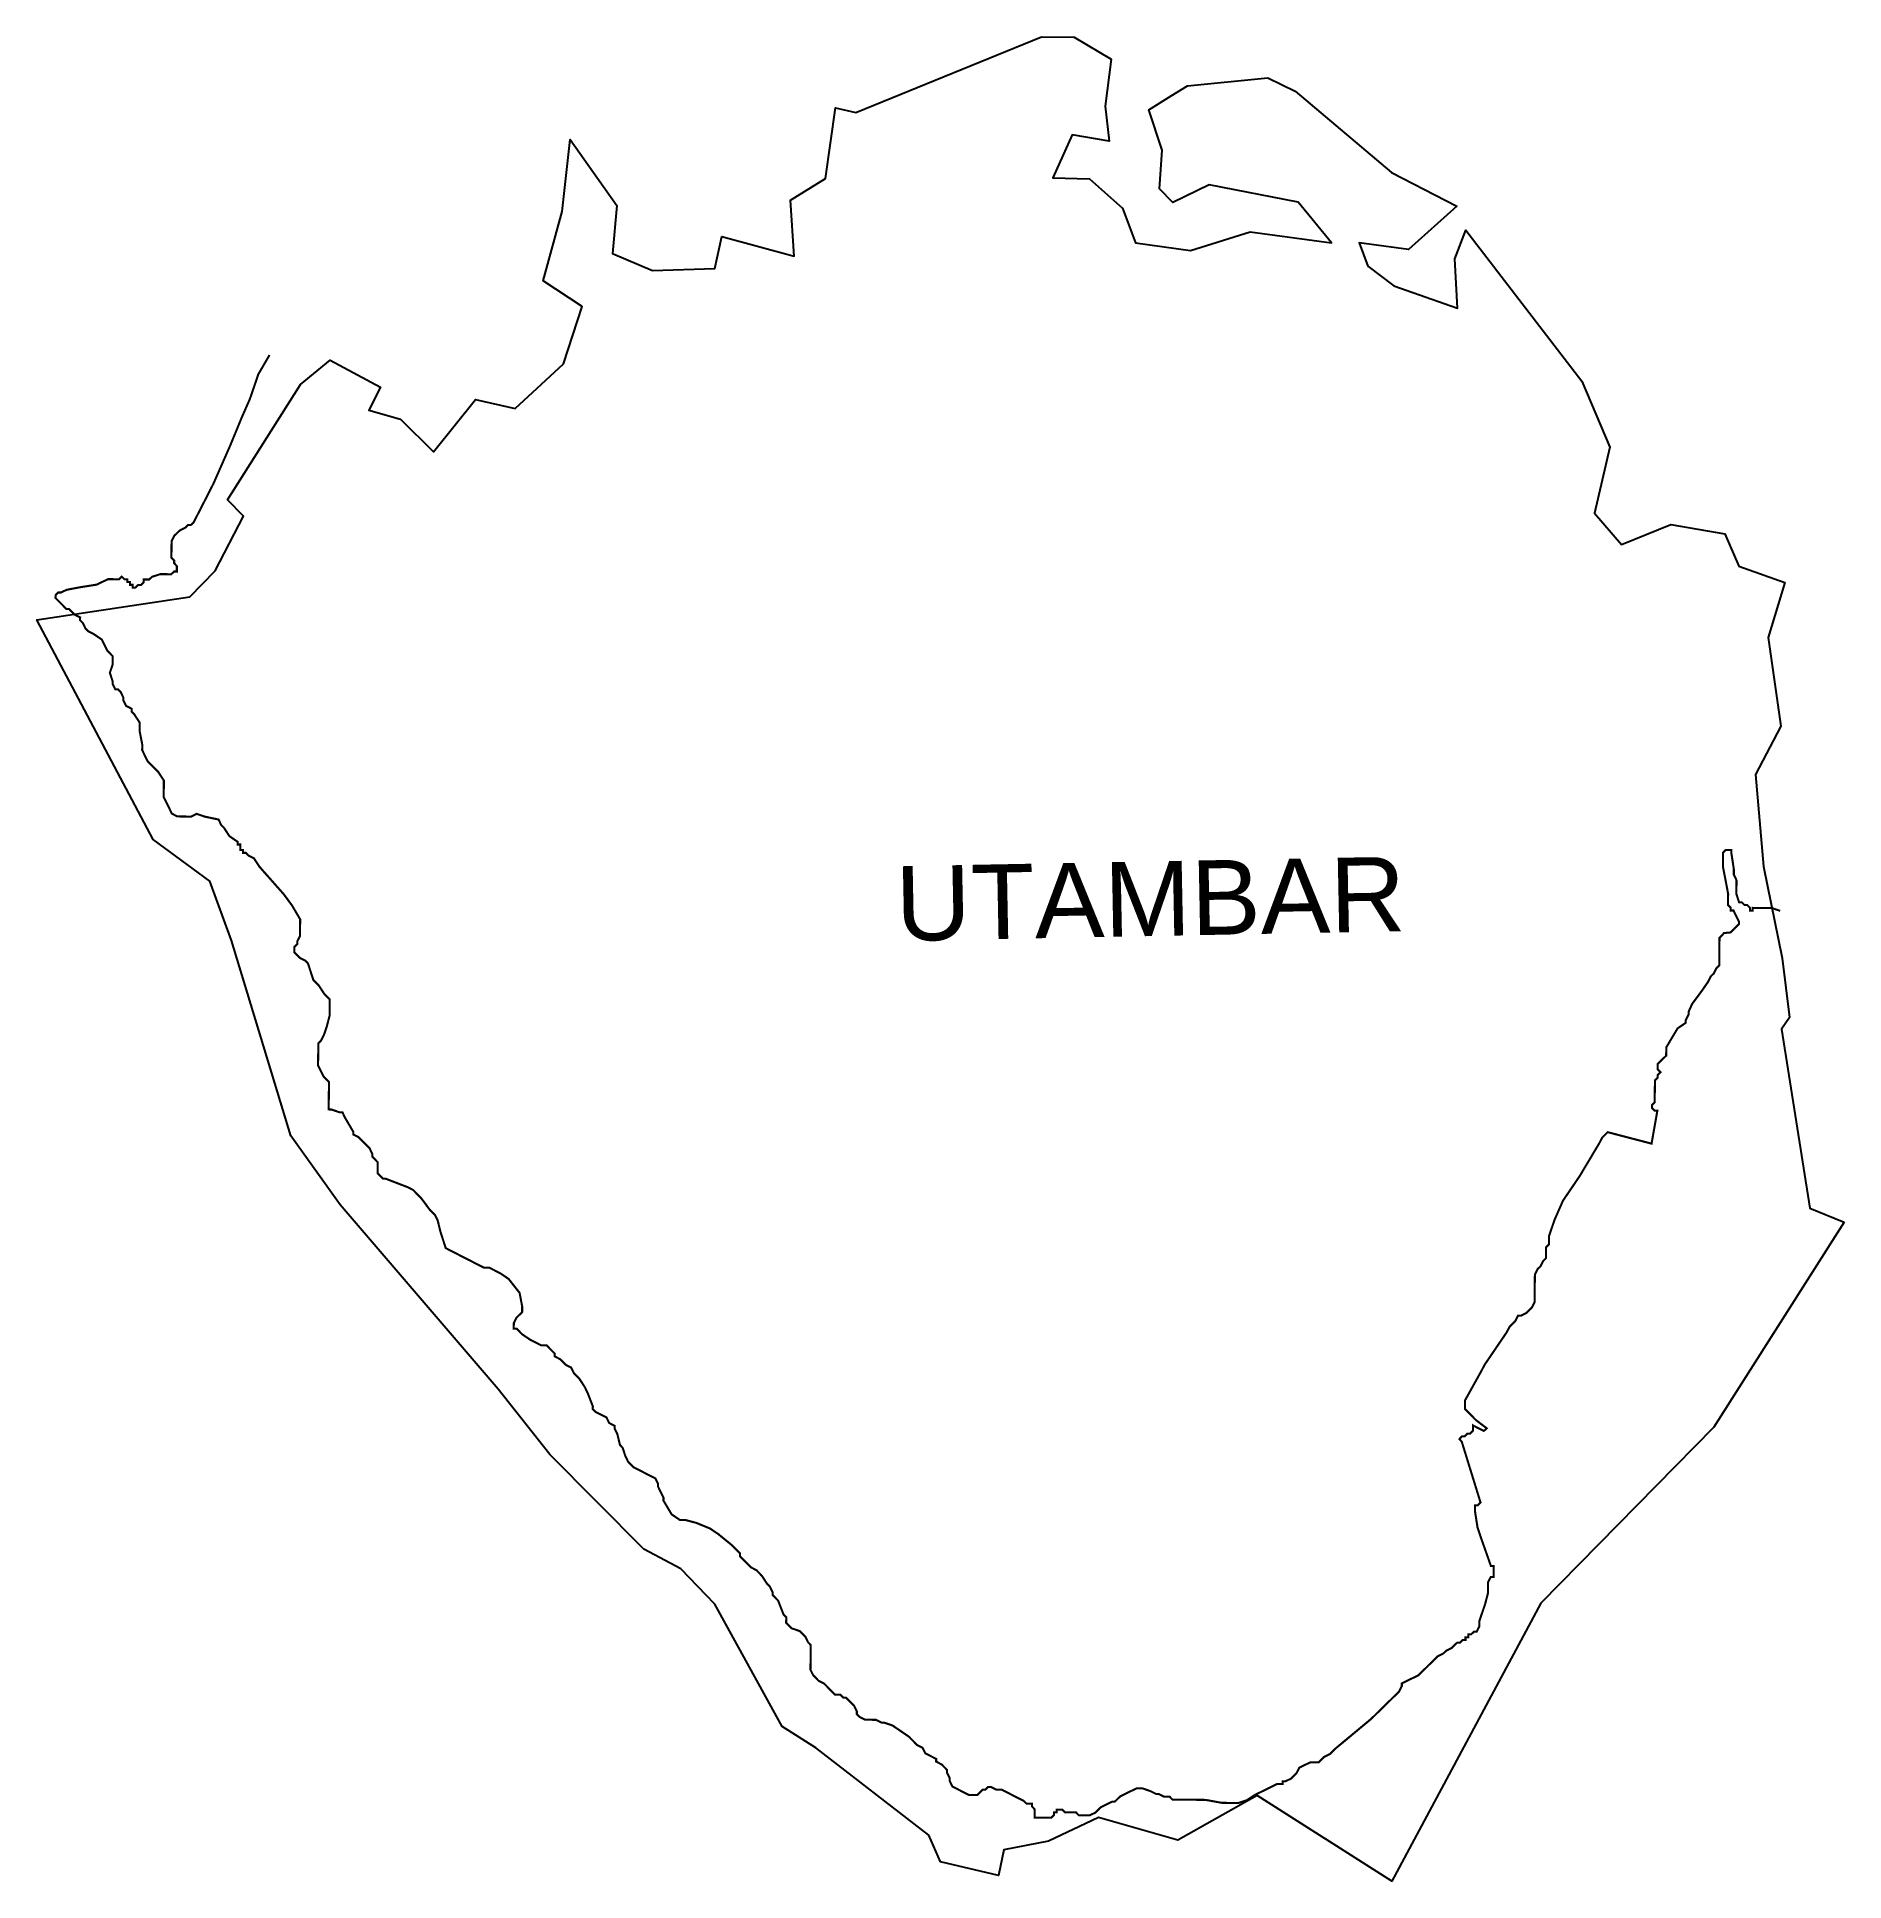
# Model space of a CAD drawing. Header units: metres. Extents: x 293549 to 296182, y 1979068 to 1981755.
import ezdxf

# ---------------------------------------------------------------- set-up
doc = ezdxf.new("R2010")
doc.units = ezdxf.units.M
for name, color, linetype in [('HIGH TIDE LINE', 6, 'Continuous'), ('village', 3, 'Continuous'), ('VILLAGE NAME', 250, 'Continuous')]:
    doc.layers.add(name, color=color, linetype=linetype)
doc.styles.get("Standard").update_dxf_attribs({"font": 'calibri.ttf'})

msp = doc.modelspace()

# ---------------------------------------------------------------- linework, layer by layer
at = {"layer": 'HIGH TIDE LINE', "lineweight": 0}
msp.add_lwpolyline([(293888, 1981291.4, 3.01, 3.01, 0), (293871.7, 1981263.5, 3.01, 3.01, 0), (293859.4, 1981227.5, 3.01, 3.01, 0), (293847.1, 1981199.5, 3.01, 3.01, 0), (293830.7, 1981159.6, 3.01, 3.01, 0), (293806.1, 1981103.7, 3.01, 3.01, 0), (293789.8, 1981071.8, 3.01, 3.01, 0), (293781.6, 1981055.8, 3.01, 3.01, 0), (293777.6, 1981047.8, 3.01, 3.01, 0), (293773.5, 1981043.9, 3.01, 3.01, 0), (293769.5, 1981043.9, 3.01, 3.01, 0), (293765.5, 1981039.9, 3.01, 3.01, 0), (293757.4, 1981036, 3.01, 3.01, 0), (293749.3, 1981028.1, 3.01, 3.01, 0), (293745.2, 1981020.1, 3.01, 3.01, 0), (293745, 1980996, 3.01, 3.01, 0), (293749, 1980992, 3.01, 3.01, 0), (293749, 1980988, 3.01, 3.01, 0), (293752.9, 1980983.9, 3.01, 3.01, 0), (293752.9, 1980975.9, 3.01, 3.01, 0), (293748.9, 1980976, 3.01, 3.01, 0), (293744.8, 1980972, 3.01, 3.01, 0), (293728.8, 1980972.1, 3.01, 3.01, 0), (293716.7, 1980968.2, 3.01, 3.01, 0), (293712.7, 1980964.3, 3.01, 3.01, 0), (293704.7, 1980964.3, 3.01, 3.01, 0), (293704.6, 1980960.3, 3.01, 3.01, 0), (293700.6, 1980956.3, 3.01, 3.01, 0), (293696.6, 1980956.4, 3.01, 3.01, 0), (293692.5, 1980952.4, 3.01, 3.01, 0), (293688.5, 1980952.4, 3.01, 3.01, 0), (293688.5, 1980956.5, 3.01, 3.01, 0), (293684.5, 1980956.5, 3.01, 3.01, 0), (293684.6, 1980960.5, 3.01, 3.01, 0), (293680.6, 1980960.5, 3.01, 3.01, 0), (293680.6, 1980964.5, 3.01, 3.01, 0), (293676.6, 1980964.6, 3.01, 3.01, 0), (293672.6, 1980968.6, 3.01, 3.01, 0), (293668.6, 1980964.7, 3.01, 3.01, 0), (293652.6, 1980964.8, 3.01, 3.01, 0), (293644.5, 1980960.9, 3.01, 3.01, 0), (293636.4, 1980956.9, 3.01, 3.01, 0), (293612.4, 1980953.1, 3.01, 3.01, 0), (293592.3, 1980949.3, 3.01, 3.01, 0), (293584.2, 1980945.4, 3.01, 3.01, 0), (293580.2, 1980945.4, 3.01, 3.01, 0), (293576.2, 1980941.5, 3.01, 3.01, 0), (293576.1, 1980937.4, 3.01, 3.01, 0), (293580.1, 1980933.4, 3.01, 3.01, 0), (293588.1, 1980925.3, 3.01, 3.01, 0), (293592, 1980921.3, 3.01, 3.01, 0), (293596, 1980921.2, 3.01, 3.01, 0), (293604, 1980913.1, 3.01, 3.01, 0), (293612, 1980909.1, 3.01, 3.01, 0), (293611.9, 1980905, 3.01, 3.01, 0), (293615.9, 1980901, 3.01, 3.01, 0), (293619.8, 1980892.9, 3.01, 3.01, 0), (293623.8, 1980888.9, 3.01, 3.01, 0), (293631.8, 1980884.8, 3.01, 3.01, 0), (293643.7, 1980876.7, 3.01, 3.01, 0), (293651.6, 1980860.6, 3.01, 3.01, 0), (293659.5, 1980852.5, 3.01, 3.01, 0), (293659.4, 1980840.5, 3.01, 3.01, 0), (293655.3, 1980828.5, 3.01, 3.01, 0), (293659.2, 1980816.4, 3.01, 3.01, 0), (293659.2, 1980812.4, 3.01, 3.01, 0), (293663.1, 1980804.4, 3.01, 3.01, 0), (293667.1, 1980804.3, 3.01, 3.01, 0), (293671.1, 1980800.3, 3.01, 3.01, 0), (293675, 1980792.2, 3.01, 3.01, 0), (293675, 1980788.2, 3.01, 3.01, 0), (293678.9, 1980780.2, 3.01, 3.01, 0), (293686.9, 1980776.1, 3.01, 3.01, 0), (293686.9, 1980772.1, 3.01, 3.01, 0), (293690.8, 1980768, 3.01, 3.01, 0), (293698.7, 1980755.9, 3.01, 3.01, 0), (293698.6, 1980743.9, 3.01, 3.01, 0), (293702.5, 1980723.8, 3.01, 3.01, 0), (293702.4, 1980715.8, 3.01, 3.01, 0), (293706.3, 1980707.7, 3.01, 3.01, 0), (293710.2, 1980699.7, 3.01, 3.01, 0), (293722.2, 1980687.6, 3.01, 3.01, 0), (293726.1, 1980683.5, 3.01, 3.01, 0), (293734, 1980671.4, 3.01, 3.01, 0), (293733.8, 1980647.4, 3.01, 3.01, 0), (293741.7, 1980631.3, 3.01, 3.01, 0), (293745.6, 1980623.2, 3.01, 3.01, 0), (293753.6, 1980619.1, 3.01, 3.01, 0), (293773.6, 1980618.9, 3.01, 3.01, 0), (293781.7, 1980622.9, 3.01, 3.01, 0), (293793.7, 1980618.8, 3.01, 3.01, 0), (293813.7, 1980614.6, 3.01, 3.01, 0), (293817.6, 1980606.5, 3.01, 3.01, 0), (293821.6, 1980602.5, 3.01, 3.01, 0), (293829.5, 1980590.4, 3.01, 3.01, 0), (293841.4, 1980582.2, 3.01, 3.01, 0), (293841.4, 1980578.2, 3.01, 3.01, 0), (293845.4, 1980578.2, 3.01, 3.01, 0), (293845.3, 1980570.2, 3.01, 3.01, 0), (293849.3, 1980570.1, 3.01, 3.01, 0), (293849.3, 1980566.1, 3.01, 3.01, 0), (293853.3, 1980566.1, 3.01, 3.01, 0), (293857.3, 1980562, 3.01, 3.01, 0), (293865.3, 1980558, 3.01, 3.01, 0), (293873.2, 1980545.9, 3.01, 3.01, 0), (293908.9, 1980505.5, 3.01, 3.01, 0), (293920.8, 1980489.3, 3.01, 3.01, 0), (293932.6, 1980469.2, 3.01, 3.01, 0), (293932.4, 1980445.1, 3.01, 3.01, 0), (293928.3, 1980437.1, 3.01, 3.01, 0), (293928.3, 1980433.1, 3.01, 3.01, 0), (293924.2, 1980429.1, 3.01, 3.01, 0), (293924.1, 1980421.1, 3.01, 3.01, 0), (293932.1, 1980413, 3.01, 3.01, 0), (293940.1, 1980409, 3.01, 3.01, 0), (293944, 1980404.9, 3.01, 3.01, 0), (293951.8, 1980380.8, 3.01, 3.01, 0), (293959.8, 1980372.7, 3.01, 3.01, 0), (293967.7, 1980360.6, 3.01, 3.01, 0), (293975.6, 1980352.5, 3.01, 3.01, 0), (293975.4, 1980328.5, 3.01, 3.01, 0), (293971.2, 1980312.5, 3.01, 3.01, 0), (293967.1, 1980300.5, 3.01, 3.01, 0), (293963, 1980292.5, 3.01, 3.01, 0), (293959, 1980288.5, 3.01, 3.01, 0), (293958.7, 1980256.4, 3.01, 3.01, 0), (293962.6, 1980248.4, 3.01, 3.01, 0), (293966.6, 1980240.3, 3.01, 3.01, 0), (293974.5, 1980232.2, 3.01, 3.01, 0), (293974.2, 1980192.2, 3.01, 3.01, 0), (293978.2, 1980192.1, 3.01, 3.01, 0), (293990.1, 1980188, 3.01, 3.01, 0), (293994.2, 1980188, 3.01, 3.01, 0), (293998.1, 1980179.9, 3.01, 3.01, 0), (294009.9, 1980159.8, 3.01, 3.01, 0), (294009.9, 1980155.8, 3.01, 3.01, 0), (294017.9, 1980151.7, 3.01, 3.01, 0), (294021.8, 1980147.6, 3.01, 3.01, 0), (294029.8, 1980139.5, 3.01, 3.01, 0), (294033.8, 1980135.5, 3.01, 3.01, 0), (294037.7, 1980127.4, 3.01, 3.01, 0), (294037.7, 1980123.4, 3.01, 3.01, 0), (294045.6, 1980115.3, 3.01, 3.01, 0), (294045.4, 1980099.3, 3.01, 3.01, 0), (294049.4, 1980095.3, 3.01, 3.01, 0), (294053.4, 1980091.2, 3.01, 3.01, 0), (294057.4, 1980091.2, 3.01, 3.01, 0), (294089.4, 1980078.9, 3.01, 3.01, 0), (294097.3, 1980074.8, 3.01, 3.01, 0), (294109.2, 1980062.6, 3.01, 3.01, 0), (294121.1, 1980046.5, 3.01, 3.01, 0), (294129.1, 1980038.4, 3.01, 3.01, 0), (294133, 1980030.4, 3.01, 3.01, 0), (294136.9, 1980014.3, 3.01, 3.01, 0), (294140.8, 1980002.2, 3.01, 3.01, 0), (294144.7, 1979990.2, 3.01, 3.01, 0), (294152.6, 1979986.1, 3.01, 3.01, 0), (294200.5, 1979961.6, 3.01, 3.01, 0), (294208.5, 1979961.5, 3.01, 3.01, 0), (294224.5, 1979953.3, 3.01, 3.01, 0), (294236.4, 1979945.2, 3.01, 3.01, 0), (294252.3, 1979925, 3.01, 3.01, 0), (294256.1, 1979905, 3.01, 3.01, 0), (294256, 1979896.9, 3.01, 3.01, 0), (294247.9, 1979889, 3.01, 3.01, 0), (294243.9, 1979881, 3.01, 3.01, 0), (294243.8, 1979873, 3.01, 3.01, 0), (294247.8, 1979873, 3.01, 3.01, 0), (294251.8, 1979868.9, 3.01, 3.01, 0), (294255.7, 1979864.9, 3.01, 3.01, 0), (294267.7, 1979856.7, 3.01, 3.01, 0), (294283.6, 1979848.6, 3.01, 3.01, 0), (294291.7, 1979848.5, 3.01, 3.01, 0), (294295.6, 1979844.5, 3.01, 3.01, 0), (294303.6, 1979836.4, 3.01, 3.01, 0), (294303.5, 1979832.4, 3.01, 3.01, 0), (294311.5, 1979828.3, 3.01, 3.01, 0), (294319.5, 1979820.2, 3.01, 3.01, 0), (294327.4, 1979816.1, 3.01, 3.01, 0), (294331.4, 1979808.1, 3.01, 3.01, 0), (294339.3, 1979800, 3.01, 3.01, 0), (294347.2, 1979787.9, 3.01, 3.01, 0), (294351.2, 1979779.8, 3.01, 3.01, 0), (294359, 1979759.7, 3.01, 3.01, 0), (294358.9, 1979755.7, 3.01, 3.01, 0), (294362.9, 1979751.6, 3.01, 3.01, 0), (294378.9, 1979743.5, 3.01, 3.01, 0), (294382.8, 1979735.4, 3.01, 3.01, 0), (294390.8, 1979731.3, 3.01, 3.01, 0), (294390.8, 1979727.3, 3.01, 3.01, 0), (294394.7, 1979719.3, 3.01, 3.01, 0), (294398.6, 1979703.2, 3.01, 3.01, 0), (294402.5, 1979699.2, 3.01, 3.01, 0), (294406.4, 1979687.1, 3.01, 3.01, 0), (294410.4, 1979679, 3.01, 3.01, 0), (294418.3, 1979671, 3.01, 3.01, 0), (294450.2, 1979654.6, 3.01, 3.01, 0), (294454.1, 1979646.6, 3.01, 3.01, 0), (294454.1, 1979642.6, 3.01, 3.01, 0), (294462, 1979626.5, 3.01, 3.01, 0), (294461.9, 1979622.4, 3.01, 3.01, 0), (294473.8, 1979602.3, 3.01, 3.01, 0), (294485.7, 1979594.2, 3.01, 3.01, 0), (294493.7, 1979594.1, 3.01, 3.01, 0), (294509.7, 1979589.9, 3.01, 3.01, 0), (294529.7, 1979581.7, 3.01, 3.01, 0), (294541.7, 1979573.6, 3.01, 3.01, 0), (294561.6, 1979557.4, 3.01, 3.01, 0), (294573.5, 1979545.3, 3.01, 3.01, 0), (294573.4, 1979541.3, 3.01, 3.01, 0), (294577.4, 1979537.2, 3.01, 3.01, 0), (294581.4, 1979533.2, 3.01, 3.01, 0), (294589.3, 1979525.1, 3.01, 3.01, 0), (294597.3, 1979521, 3.01, 3.01, 0), (294605.2, 1979512.9, 3.01, 3.01, 0), (294613.1, 1979500.8, 3.01, 3.01, 0), (294617.1, 1979496.8, 3.01, 3.01, 0), (294621, 1979488.7, 3.01, 3.01, 0), (294621, 1979484.7, 3.01, 3.01, 0), (294629, 1979476.6, 3.01, 3.01, 0), (294636.8, 1979456.5, 3.01, 3.01, 0), (294640.8, 1979452.4, 3.01, 3.01, 0), (294640.7, 1979444.4, 3.01, 3.01, 0), (294648.6, 1979436.3, 3.01, 3.01, 0), (294660.6, 1979432.2, 3.01, 3.01, 0), (294668.6, 1979424.1, 3.01, 3.01, 0), (294672.5, 1979416.1, 3.01, 3.01, 0), (294676.5, 1979412, 3.01, 3.01, 0), (294676.1, 1979375.9, 3.01, 3.01, 0), (294680.1, 1979367.9, 3.01, 3.01, 0), (294688, 1979359.8, 3.01, 3.01, 0), (294696, 1979355.7, 3.01, 3.01, 0), (294707.9, 1979343.6, 3.01, 3.01, 0), (294711.9, 1979339.5, 3.01, 3.01, 0), (294719.9, 1979339.5, 3.01, 3.01, 0), (294723.9, 1979335.4, 3.01, 3.01, 0), (294727.9, 1979335.4, 3.01, 3.01, 0), (294735.8, 1979327.3, 3.01, 3.01, 0), (294739.8, 1979323.3, 3.01, 3.01, 0), (294743.7, 1979315.2, 3.01, 3.01, 0), (294743.7, 1979311.2, 3.01, 3.01, 0), (294747.6, 1979307.1, 3.01, 3.01, 0), (294755.6, 1979303.1, 3.01, 3.01, 0), (294771.7, 1979302.9, 3.01, 3.01, 0), (294779.6, 1979298.8, 3.01, 3.01, 0), (294783.6, 1979298.8, 3.01, 3.01, 0), (294795.6, 1979294.7, 3.01, 3.01, 0), (294819.5, 1979278.4, 3.01, 3.01, 0), (294831.4, 1979266.3, 3.01, 3.01, 0), (294839.4, 1979262.2, 3.01, 3.01, 0), (294843.4, 1979254.2, 3.01, 3.01, 0), (294851.3, 1979250.1, 3.01, 3.01, 0), (294859.3, 1979246, 3.01, 3.01, 0), (294859.3, 1979242, 3.01, 3.01, 0), (294867.3, 1979237.9, 3.01, 3.01, 0), (294871.2, 1979233.9, 3.01, 3.01, 0), (294875.2, 1979229.8, 3.01, 3.01, 0), (294875.2, 1979225.8, 3.01, 3.01, 0), (294879.1, 1979217.7, 3.01, 3.01, 0), (294879.1, 1979213.7, 3.01, 3.01, 0), (294883, 1979205.7, 3.01, 3.01, 0), (294891, 1979201.6, 3.01, 3.01, 0), (294899, 1979197.5, 3.01, 3.01, 0), (294906.9, 1979193.4, 3.01, 3.01, 0), (294919, 1979193.3, 3.01, 3.01, 0), (294923, 1979197.3, 3.01, 3.01, 0), (294927, 1979201.3, 3.01, 3.01, 0), (294931.1, 1979201.2, 3.01, 3.01, 0), (294935.1, 1979205.2, 3.01, 3.01, 0), (294939.1, 1979205.2, 3.01, 3.01, 0), (294947.1, 1979201.1, 3.01, 3.01, 0), (294955.1, 1979201, 3.01, 3.01, 0), (294963.1, 1979196.9, 3.01, 3.01, 0), (294979, 1979188.8, 3.01, 3.01, 0), (294987, 1979184.7, 3.01, 3.01, 0), (294991, 1979180.6, 3.01, 3.01, 0), (294999, 1979180.6, 3.01, 3.01, 0), (294999, 1979176.6, 3.01, 3.01, 0), (295002.9, 1979172.5, 3.01, 3.01, 0), (295002.8, 1979160.5, 3.01, 3.01, 0), (295026.9, 1979160.3, 3.01, 3.01, 0), (295030.9, 1979164.2, 3.01, 3.01, 0), (295031, 1979168.2, 3.01, 3.01, 0), (295035, 1979168.2, 3.01, 3.01, 0), (295035, 1979172.2, 3.01, 3.01, 0), (295043, 1979172.1, 3.01, 3.01, 0), (295047, 1979168.1, 3.01, 3.01, 0), (295063, 1979168, 3.01, 3.01, 0), (295067, 1979163.9, 3.01, 3.01, 0), (295083, 1979163.8, 3.01, 3.01, 0), (295091.1, 1979167.7, 3.01, 3.01, 0), (295095.1, 1979171.7, 3.01, 3.01, 0), (295099.2, 1979175.6, 3.01, 3.01, 0), (295115.3, 1979183.5, 3.01, 3.01, 0), (295119.3, 1979183.5, 3.01, 3.01, 0), (295123.3, 1979187.4, 3.01, 3.01, 0), (295127.4, 1979191.4, 3.01, 3.01, 0), (295143.5, 1979199.3, 3.01, 3.01, 0), (295151.5, 1979203.2, 3.01, 3.01, 0), (295159.5, 1979203.2, 3.01, 3.01, 0), (295171.5, 1979199, 3.01, 3.01, 0), (295179.5, 1979195, 3.01, 3.01, 0), (295183.5, 1979194.9, 3.01, 3.01, 0), (295191.5, 1979190.8, 3.01, 3.01, 0), (295199.5, 1979190.8, 3.01, 3.01, 0), (295203.5, 1979186.7, 3.01, 3.01, 0), (295251.6, 1979186.3, 3.01, 3.01, 0), (295275.6, 1979182, 3.01, 3.01, 0), (295299.6, 1979181.8, 3.01, 3.01, 0), (295311.7, 1979185.7, 3.01, 3.01, 0), (295323.8, 1979193.6, 3.01, 3.01, 0), (295339.9, 1979201.5, 3.01, 3.01, 0), (295356, 1979209.4, 3.01, 3.01, 0), (295364, 1979209.3, 3.01, 3.01, 0), (295364.1, 1979213.3, 3.01, 3.01, 0), (295368.1, 1979213.3, 3.01, 3.01, 0), (295376.1, 1979217.2, 3.01, 3.01, 0), (295384.2, 1979225.1, 3.01, 3.01, 0), (295388.3, 1979233.1, 3.01, 3.01, 0), (295396.3, 1979237.1, 3.01, 3.01, 0), (295404.4, 1979241, 3.01, 3.01, 0), (295416.4, 1979240.9, 3.01, 3.01, 0), (295424.5, 1979248.8, 3.01, 3.01, 0), (295432.6, 1979252.8, 3.01, 3.01, 0), (295436.6, 1979256.7, 3.01, 3.01, 0), (295440.6, 1979260.7, 3.01, 3.01, 0), (295493.1, 1979304.3, 3.01, 3.01, 0), (295497.2, 1979308.3, 3.01, 3.01, 0), (295509.3, 1979320.2, 3.01, 3.01, 0), (295521.5, 1979332.1, 3.01, 3.01, 0), (295533.6, 1979344, 3.01, 3.01, 0), (295537.7, 1979352, 3.01, 3.01, 0), (295537.7, 1979356, 3.01, 3.01, 0), (295545.8, 1979360, 3.01, 3.01, 0), (295561.9, 1979367.8, 3.01, 3.01, 0), (295570, 1979375.8, 3.01, 3.01, 0), (295582.1, 1979387.7, 3.01, 3.01, 0), (295590.2, 1979395.6, 3.01, 3.01, 0), (295598.2, 1979399.6, 3.01, 3.01, 0), (295602.3, 1979403.5, 3.01, 3.01, 0), (295610.3, 1979407.5, 3.01, 3.01, 0), (295614.4, 1979411.5, 3.01, 3.01, 0), (295618.4, 1979415.4, 3.01, 3.01, 0), (295622.4, 1979415.4, 3.01, 3.01, 0), (295626.5, 1979419.4, 3.01, 3.01, 0), (295630.5, 1979419.3, 3.01, 3.01, 0), (295630.5, 1979423.3, 3.01, 3.01, 0), (295634.5, 1979423.3, 3.01, 3.01, 0), (295634.6, 1979427.3, 3.01, 3.01, 0), (295638.6, 1979427.3, 3.01, 3.01, 0), (295642.6, 1979431.2, 3.01, 3.01, 0), (295646.6, 1979431.2, 3.01, 3.01, 0), (295650.7, 1979439.2, 3.01, 3.01, 0), (295650.8, 1979447.2, 3.01, 3.01, 0), (295659, 1979471.2, 3.01, 3.01, 0), (295663.2, 1979487.2, 3.01, 3.01, 0), (295663.3, 1979503.2, 3.01, 3.01, 0), (295667.4, 1979511.2, 3.01, 3.01, 0), (295671.4, 1979511.2, 3.01, 3.01, 0), (295671.5, 1979527.2, 3.01, 3.01, 0), (295667.5, 1979527.2, 3.01, 3.01, 0), (295651.9, 1979571.5, 3.01, 3.01, 0), (295648, 1979583.5, 3.01, 3.01, 0), (295644.2, 1979607.6, 3.01, 3.01, 0), (295644.3, 1979615.6, 3.01, 3.01, 0), (295648.3, 1979615.6, 3.01, 3.01, 0), (295652.4, 1979619.6, 3.01, 3.01, 0), (295625.1, 1979708, 3.01, 3.01, 0), (295621.7, 1979712, 3.01, 3.01, 0), (295625.2, 1979716, 3.01, 3.01, 0), (295629.2, 1979716, 3.01, 3.01, 0), (295633.2, 1979720, 3.01, 3.01, 0), (295637.2, 1979719.9, 3.01, 3.01, 0), (295641.3, 1979723.9, 3.01, 3.01, 0), (295641.4, 1979731.9, 3.01, 3.01, 0), (295657.3, 1979723.8, 3.01, 3.01, 0), (295661.4, 1979727.7, 3.01, 3.01, 0), (295645.4, 1979739.9, 3.01, 3.01, 0), (295629.6, 1979756.1, 3.01, 3.01, 0), (295629.7, 1979768.1, 3.01, 3.01, 0), (295654.1, 1979812, 3.01, 3.01, 0), (295658.2, 1979820, 3.01, 3.01, 0), (295690.7, 1979867.8, 3.01, 3.01, 0), (295694.8, 1979875.7, 3.01, 3.01, 0), (295702.9, 1979883.7, 3.01, 3.01, 0), (295707, 1979891.7, 3.01, 3.01, 0), (295711, 1979891.6, 3.01, 3.01, 0), (295719, 1979895.6, 3.01, 3.01, 0), (295723.1, 1979899.5, 3.01, 3.01, 0), (295727.1, 1979903.5, 3.01, 3.01, 0), (295731.2, 1979911.5, 3.01, 3.01, 0), (295731.6, 1979951.6, 3.01, 3.01, 0), (295735.6, 1979959.6, 3.01, 3.01, 0), (295739.7, 1979963.5, 3.01, 3.01, 0), (295743.8, 1979971.5, 3.01, 3.01, 0), (295747.8, 1979975.5, 3.01, 3.01, 0), (295747.9, 1979991.5, 3.01, 3.01, 0), (295752, 1979995.5, 3.01, 3.01, 0), (295752.1, 1980007.5, 3.01, 3.01, 0), (295760.3, 1980031.5, 3.01, 3.01, 0), (295772.6, 1980059.4, 3.01, 3.01, 0), (295797, 1980095.3, 3.01, 3.01, 0), (295825.5, 1980143.1, 3.01, 3.01, 0), (295829.6, 1980151.1, 3.01, 3.01, 0), (295833.6, 1980155.1, 3.01, 3.01, 0), (295837.7, 1980159.1, 3.01, 3.01, 0), (295901.6, 1980142.4, 3.01, 3.01, 0), (295910.1, 1980190.5, 3.01, 3.01, 0), (295906.1, 1980190.5, 3.01, 3.01, 0), (295902.1, 1980194.6, 3.01, 3.01, 0), (295902.2, 1980198.6, 3.01, 3.01, 0), (295906.2, 1980202.5, 3.01, 3.01, 0), (295906.5, 1980234.6, 3.01, 3.01, 0), (295910.5, 1980238.6, 3.01, 3.01, 0), (295910.6, 1980242.6, 3.01, 3.01, 0), (295914.6, 1980246.6, 3.01, 3.01, 0), (295910.6, 1980250.6, 3.01, 3.01, 0), (295910.7, 1980258.6, 3.01, 3.01, 0), (295914.8, 1980262.6, 3.01, 3.01, 0), (295918.8, 1980266.6, 3.01, 3.01, 0), (295922.9, 1980270.5, 3.01, 3.01, 0), (295923, 1980282.6, 3.01, 3.01, 0), (295939.5, 1980310.3, 3.01, 3.01, 0), (295951.4, 1980318.4, 3.01, 3.01, 0), (295951.4, 1980322.4, 3.01, 3.01, 0), (295955.5, 1980330.4, 3.01, 3.01, 0), (295955.5, 1980334.4, 3.01, 3.01, 0), (295960.7, 1980345.9, 3.01, 3.01, 0), (295975.8, 1980366.3, 3.01, 3.01, 0), (295980.7, 1980373.5, 3.01, 3.01, 0), (295984, 1980378.2, 3.01, 3.01, 0), (295988, 1980386.2, 3.01, 3.01, 0), (295992.1, 1980390.2, 3.01, 3.01, 0), (295996.2, 1980398.1, 3.01, 3.01, 0), (296000.2, 1980402.1, 3.01, 3.01, 0), (296000.6, 1980442.2, 3.01, 3.01, 0), (296004.6, 1980446.2, 3.01, 3.01, 0), (296007.1, 1980449.2, 3.01, 3.01, 0), (296016.7, 1980450.1, 3.01, 3.01, 0), (296028.8, 1980462, 3.01, 3.01, 0), (296028.9, 1980466, 3.01, 3.01, 0), (296024.9, 1980474, 3.01, 3.01, 0), (296021, 1980482.1, 3.01, 3.01, 0), (296017, 1980482.1, 3.01, 3.01, 0), (296017, 1980486.1, 3.01, 3.01, 0), (296013, 1980490.2, 3.01, 3.01, 0), (296013.2, 1980506.2, 3.01, 3.01, 0), (296009.4, 1980526.3, 3.01, 3.01, 0), (296005.5, 1980546.4, 3.01, 3.01, 0), (296005.7, 1980566.4, 3.01, 3.01, 0), (296009.8, 1980570.4, 3.01, 3.01, 0), (296017.8, 1980570.3, 3.01, 3.01, 0), (296017.8, 1980566.3, 3.01, 3.01, 0), (296021.5, 1980542.2, 3.01, 3.01, 0), (296021.5, 1980534.2, 3.01, 3.01, 0), (296025.4, 1980526.2, 3.01, 3.01, 0), (296025.2, 1980506.1, 3.01, 3.01, 0), (296029.1, 1980494.1, 3.01, 3.01, 0), (296033.1, 1980494, 3.01, 3.01, 0), (296037.1, 1980490, 3.01, 3.01, 0), (296041.1, 1980489.9, 3.01, 3.01, 0), (296045.1, 1980485.9, 3.01, 3.01, 0), (296045, 1980481.9, 3.01, 3.01, 0), (296049, 1980481.8, 3.01, 3.01, 0), (296049.1, 1980485.9, 3.01, 3.01, 0), (296077.1, 1980485.6, 3.01, 3.01, 0), (296089.1, 1980481.5, 3.01, 3.01, 0)], format="xyseb", dxfattribs=at)
at = {"layer": 'village', "color": 3}
msp.add_polyline3d([(296182.2, 1980028, 0), (295992.4, 1979729.2, 0), (295740.5, 1979472.9, 0), (295523.3, 1979067.9, 0), (295327, 1979192.8, 0), (295211.4, 1979127.7, 0), (295095.7, 1979160.5, 0), (295023, 1979126.3, 0), (294957.8, 1979113.7, 0), (294950.1, 1979075.9, 0), (294865.8, 1979096.2, 0), (294848.7, 1979134.9, 0), (294683.7, 1979262.3, 0), (294634.8, 1979293.2, 0), (294536.9, 1979471.5, 0), (294487.3, 1979522.9, 0), (294433.2, 1979551.4, 0), (294296.5, 1979689.4, 0), (294221.3, 1979784.5, 0), (293990.8, 1980053.3, 0), (293918.9, 1980153.8, 0), (293832.3, 1980438.4, 0), (293801.1, 1980524.7, 0), (293718.3, 1980585.4, 0), (293549, 1980905.6, 0), (293771.6, 1980939.1, 0), (293808.9, 1980976.9, 0), (293850.2, 1981056.8, 0), (293826.6, 1981080.5, 0), (293933.3, 1981248.4, 0), (293976.4, 1981283.7, 0), (294049.5, 1981244.3, 0), (294032.4, 1981211.1, 0), (294079, 1981198.1, 0), (294126.9, 1981150.5, 0), (294188.1, 1981226.8, 0), (294246, 1981213.5, 0), (294316.1, 1981278.3, 0), (294343.5, 1981362.3, 0), (294286.5, 1981399.5, 0), (294314.1, 1981500.5, 0), (294326, 1981605.6, 0), (294394, 1981509.4, 0), (294387.7, 1981439.2, 0), (294445.9, 1981414.4, 0), (294537, 1981417.5, 0), (294547.2, 1981463.9, 0), (294652.2, 1981435.6, 0), (294646.8, 1981517.2, 0), (294697.8, 1981548.6, 0), (294712.8, 1981651.4, 0), (294742.4, 1981644.8, 0), (295012.9, 1981754.9, 0), (295060.1, 1981754.3, 0), (295114.2, 1981722.4, 0), (295105.5, 1981653.9, 0), (295111.1, 1981603, 0), (295057.3, 1981612, 0), (295029.3, 1981549.3, 0), (295082.5, 1981548.3, 0), (295130.7, 1981505.5, 0), (295149.9, 1981454.8, 0), (295229.7, 1981443.6, 0), (295317, 1981470.8, 0), (295435.5, 1981454.6, 0), (295386.5, 1981514.1, 0), (295257, 1981539.4, 0), (295204.3, 1981513.5, 0), (295184.5, 1981533.3, 0), (295188.5, 1981589.7, 0), (295169.1, 1981648.8, 0), (295201.7, 1981668.9, 0), (295225.6, 1981683.6, 0), (295342.7, 1981695.4, 0), (295382.5, 1981675.6, 0), (295522.6, 1981557.1, 0), (295617.9, 1981508.3, 0), (295547.3, 1981445.3, 0), (295475.5, 1981454.9, 0), (295488.3, 1981420.9, 0), (295526, 1981392, 0), (295618.9, 1981359.6, 0), (295615, 1981431.7, 0), (295631, 1981473.1, 0), (295799.8, 1981253.5, 0), (295840.7, 1981157.3, 0), (295818.4, 1981060.9, 0), (295858, 1981015.3, 0), (295929.6, 1981044.3, 0), (296008.6, 1981030.8, 0), (296028.8, 1980983.8, 0), (296095.7, 1980959.9, 0), (296071.6, 1980879.6, 0), (296089.9, 1980750.8, 0), (296052.9, 1980680.3, 0), (296064.6, 1980546.4, 0), (296091.9, 1980412.4, 0), (296102.6, 1980326.2, 0), (296090.7, 1980309.1, 0), (296132.2, 1980048.6, 0)], close=True, dxfattribs=at)

# ---------------------------------------------------------------- texts
at = {"layer": 'VILLAGE NAME', "insert": (294799.1, 1980546.4), "char_height": 108.748, "attachment_point": 1, "rotation": 1.1028}
msp.add_mtext_dynamic_manual_height_columns('{\\fArial|b0|i0|c0|p34;UTAMBAR}', width=1571.314, gutter_width=543.7, heights=[0], dxfattribs=at)

doc.saveas('drawing.dxf')
